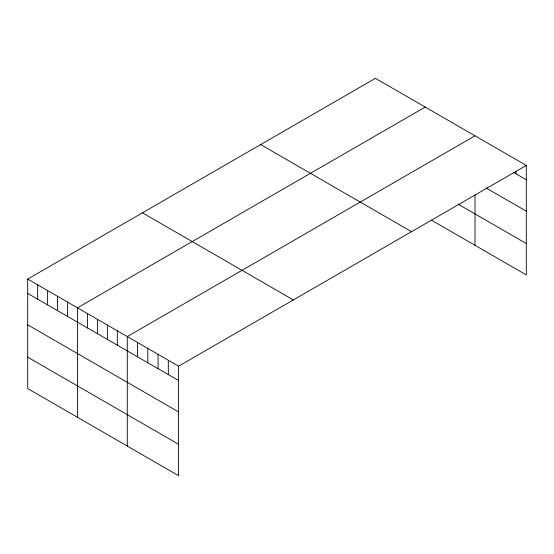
<?xml version="1.0" encoding="UTF-8"?>
<svg xmlns="http://www.w3.org/2000/svg" width="554" height="554" viewBox="0 0 554 554"><rect width="100%" height="100%" fill="white"/><g stroke="black" fill="none" stroke-linecap="round" stroke-linejoin="round"><path stroke-width="0.83" d="M526.3 165.438L178.582 366.187L178.582 475.678L27.7 388.562L27.7 279.077L375.418 78.322L526.3 165.438L526.3 274.923L431.608 220.257M425.209 107.067L77.491 307.823L77.491 417.314M475 135.82L127.282 336.569L127.282 446.06M513.842 172.585L526.3 179.773M485.99 187.903L526.3 211.171M457.929 204.052L526.3 243.525M260.671 144.573L411.553 231.683M142.447 212.826L293.329 299.943M27.7 279.077L178.582 366.187M27.7 293.419L178.582 380.529M27.7 324.817L178.582 411.927M27.7 357.164L178.582 444.28M516.037 171.318L516.037 173.852M475 194.828L475 245.304M168.319 360.266L168.319 374.601M158.063 354.338L158.063 368.68M147.8 348.418L147.8 362.759M137.544 342.497L137.544 356.831M117.323 330.821L117.323 345.163M107.365 325.073L107.365 339.408M97.407 319.319L97.407 333.66M87.449 313.571L87.449 327.913M67.533 302.075L67.533 316.417M57.574 296.328L57.574 310.662M47.616 290.573L47.616 304.915M37.658 284.825L37.658 299.167"/></g></svg>
